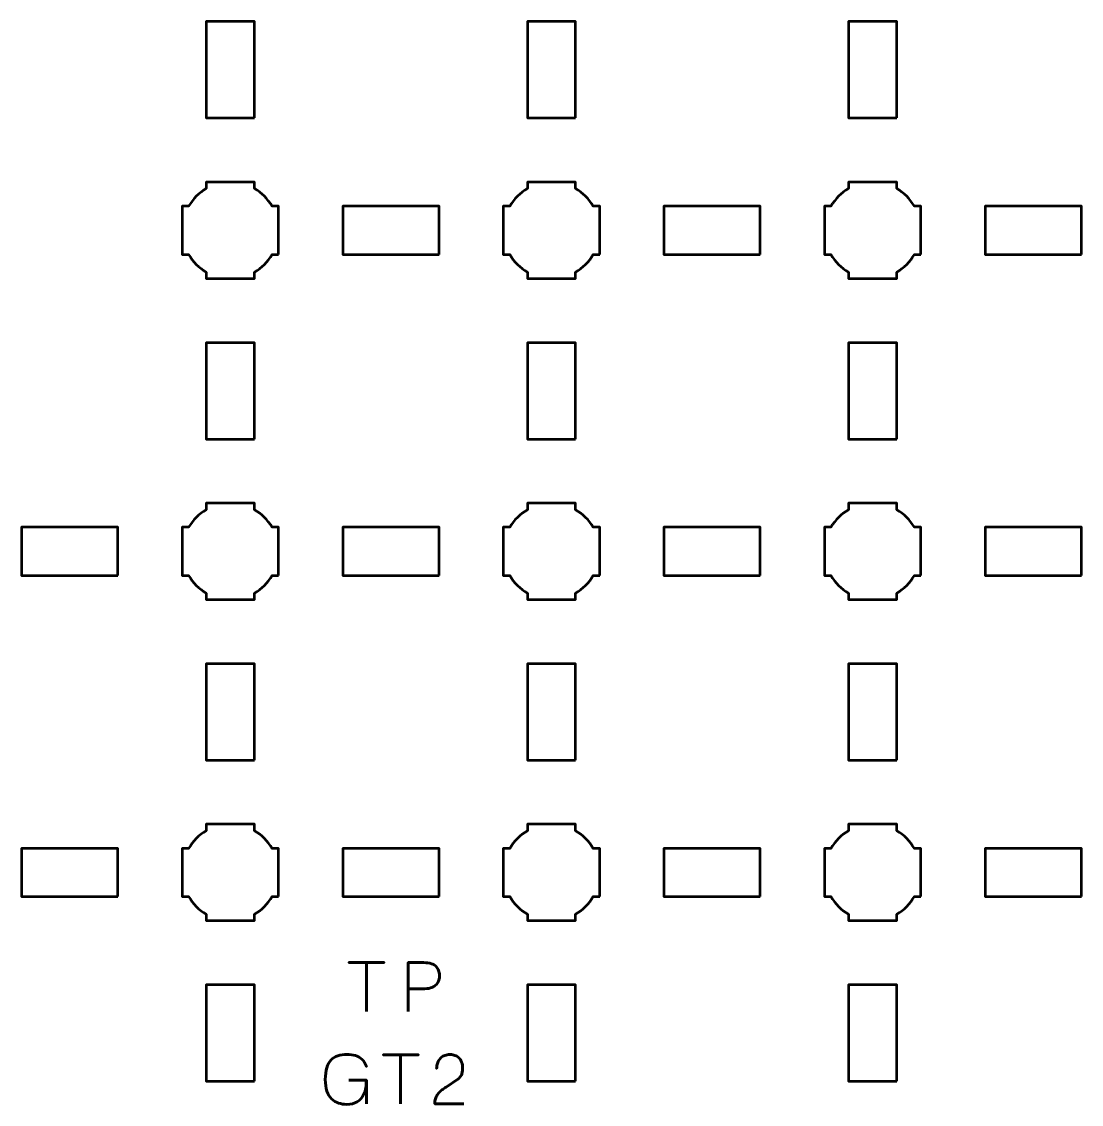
# Model space of a CAD drawing. Header units: centimetres. Extents: x -25.2 to 4.2, y -29.6 to -0.1.
# Drawn here: x -23.8 to -17.2, y -14.29 to -7.55 of the extents above; entities that cross this region are included whole.
import ezdxf

# ---------------------------------------------------------------- set-up
doc = ezdxf.new("R2010")
doc.units = ezdxf.units.CM
doc.header["$MEASUREMENT"] = 0
doc.layers.add('Layer 1', color=7, linetype='Continuous')

msp = doc.modelspace()

# ---------------------------------------------------------------- linework, layer by layer
at = {"layer": 'Layer 1', "lineweight": 53}
for points, knots in [([(-22.35002, -8.15), (-22.35002, -8.15), (-22.65002, -8.15), (-22.65002, -8.15), (-22.65002, -8.15), (-22.65002, -8.15), (-22.65002, -7.55), (-22.65002, -7.55), (-22.65002, -7.55), (-22.65002, -7.55), (-22.35002, -7.55), (-22.35002, -7.55), (-22.35002, -7.55), (-22.35002, -7.55), (-22.35002, -8.15), (-22.35002, -8.15)], [0, 0, 0, 0, 0.25, 0.25, 0.25, 0.25, 0.5, 0.5, 0.5, 0.5, 0.75, 0.75, 0.75, 0.75, 1, 1, 1, 1]), ([(-20.35002, -8.15), (-20.35002, -8.15), (-20.65002, -8.15), (-20.65002, -8.15), (-20.65002, -8.15), (-20.65002, -8.15), (-20.65002, -7.55), (-20.65002, -7.55), (-20.65002, -7.55), (-20.65002, -7.55), (-20.35002, -7.55), (-20.35002, -7.55), (-20.35002, -7.55), (-20.35002, -7.55), (-20.35002, -8.15), (-20.35002, -8.15)], [0, 0, 0, 0, 0.25, 0.25, 0.25, 0.25, 0.5, 0.5, 0.5, 0.5, 0.75, 0.75, 0.75, 0.75, 1, 1, 1, 1]), ([(-18.35002, -8.15), (-18.35002, -8.15), (-18.65002, -8.15), (-18.65002, -8.15), (-18.65002, -8.15), (-18.65002, -8.15), (-18.65002, -7.55), (-18.65002, -7.55), (-18.65002, -7.55), (-18.65002, -7.55), (-18.35002, -7.55), (-18.35002, -7.55), (-18.35002, -7.55), (-18.35002, -7.55), (-18.35002, -8.15), (-18.35002, -8.15)], [0, 0, 0, 0, 0.25, 0.25, 0.25, 0.25, 0.5, 0.5, 0.5, 0.5, 0.75, 0.75, 0.75, 0.75, 1, 1, 1, 1]), ([(-22.20002, -9), (-22.20002, -9), (-22.24017, -9), (-22.24017, -9), (-22.24017, -9), (-22.26652, -9.04553), (-22.30449, -9.0835), (-22.35002, -9.10985), (-22.35002, -9.10985), (-22.35002, -9.10985), (-22.35002, -9.15), (-22.35002, -9.15), (-22.35002, -9.15), (-22.35002, -9.15), (-22.50002, -9.15), (-22.50002, -9.15), (-22.50002, -9.15), (-22.50002, -9.15), (-22.65002, -9.15), (-22.65002, -9.15), (-22.65002, -9.15), (-22.65002, -9.15), (-22.65002, -9.10985), (-22.65002, -9.10985), (-22.65002, -9.10985), (-22.69555, -9.0835), (-22.73352, -9.04553), (-22.75987, -9), (-22.75987, -9), (-22.75987, -9), (-22.80002, -9), (-22.80002, -9), (-22.80002, -9), (-22.80002, -9), (-22.80002, -8.85), (-22.80002, -8.85), (-22.80002, -8.85), (-22.80002, -8.85), (-22.80002, -8.7), (-22.80002, -8.7), (-22.80002, -8.7), (-22.80002, -8.7), (-22.75987, -8.7), (-22.75987, -8.7), (-22.75987, -8.7), (-22.73352, -8.65447), (-22.69555, -8.6165), (-22.65002, -8.59015), (-22.65002, -8.59015), (-22.65002, -8.59015), (-22.65002, -8.55), (-22.65002, -8.55), (-22.65002, -8.55), (-22.65002, -8.55), (-22.50002, -8.55), (-22.50002, -8.55), (-22.50002, -8.55), (-22.50002, -8.55), (-22.35002, -8.55), (-22.35002, -8.55), (-22.35002, -8.55), (-22.35002, -8.55), (-22.35002, -8.59015), (-22.35002, -8.59015), (-22.35002, -8.59015), (-22.30449, -8.6165), (-22.26652, -8.65447), (-22.24017, -8.7), (-22.24017, -8.7), (-22.24017, -8.7), (-22.20002, -8.7), (-22.20002, -8.7), (-22.20002, -8.7), (-22.20002, -8.7), (-22.20002, -8.85), (-22.20002, -8.85), (-22.20002, -8.85), (-22.20002, -8.85), (-22.20002, -9), (-22.20002, -9)], [0, 0, 0, 0, 0.05, 0.05, 0.05, 0.05, 0.1, 0.1, 0.1, 0.1, 0.15, 0.15, 0.15, 0.15, 0.2, 0.2, 0.2, 0.2, 0.25, 0.25, 0.25, 0.25, 0.3, 0.3, 0.3, 0.3, 0.35, 0.35, 0.35, 0.35, 0.4, 0.4, 0.4, 0.4, 0.45, 0.45, 0.45, 0.45, 0.5, 0.5, 0.5, 0.5, 0.55, 0.55, 0.55, 0.55, 0.6, 0.6, 0.6, 0.6, 0.65, 0.65, 0.65, 0.65, 0.7, 0.7, 0.7, 0.7, 0.75, 0.75, 0.75, 0.75, 0.8, 0.8, 0.8, 0.8, 0.85, 0.85, 0.85, 0.85, 0.9, 0.9, 0.9, 0.9, 0.95, 0.95, 0.95, 0.95, 1, 1, 1, 1]), ([(-20.20002, -9), (-20.20002, -9), (-20.24017, -9), (-20.24017, -9), (-20.24017, -9), (-20.26652, -9.04553), (-20.30449, -9.0835), (-20.35002, -9.10985), (-20.35002, -9.10985), (-20.35002, -9.10985), (-20.35002, -9.15), (-20.35002, -9.15), (-20.35002, -9.15), (-20.35002, -9.15), (-20.50002, -9.15), (-20.50002, -9.15), (-20.50002, -9.15), (-20.50002, -9.15), (-20.65002, -9.15), (-20.65002, -9.15), (-20.65002, -9.15), (-20.65002, -9.15), (-20.65002, -9.10985), (-20.65002, -9.10985), (-20.65002, -9.10985), (-20.69555, -9.0835), (-20.73352, -9.04553), (-20.75987, -9), (-20.75987, -9), (-20.75987, -9), (-20.80002, -9), (-20.80002, -9), (-20.80002, -9), (-20.80002, -9), (-20.80002, -8.85), (-20.80002, -8.85), (-20.80002, -8.85), (-20.80002, -8.85), (-20.80002, -8.7), (-20.80002, -8.7), (-20.80002, -8.7), (-20.80002, -8.7), (-20.75987, -8.7), (-20.75987, -8.7), (-20.75987, -8.7), (-20.73352, -8.65447), (-20.69555, -8.6165), (-20.65002, -8.59015), (-20.65002, -8.59015), (-20.65002, -8.59015), (-20.65002, -8.55), (-20.65002, -8.55), (-20.65002, -8.55), (-20.65002, -8.55), (-20.50002, -8.55), (-20.50002, -8.55), (-20.50002, -8.55), (-20.50002, -8.55), (-20.35002, -8.55), (-20.35002, -8.55), (-20.35002, -8.55), (-20.35002, -8.55), (-20.35002, -8.59015), (-20.35002, -8.59015), (-20.35002, -8.59015), (-20.30449, -8.6165), (-20.26652, -8.65447), (-20.24017, -8.7), (-20.24017, -8.7), (-20.24017, -8.7), (-20.20002, -8.7), (-20.20002, -8.7), (-20.20002, -8.7), (-20.20002, -8.7), (-20.20002, -8.85), (-20.20002, -8.85), (-20.20002, -8.85), (-20.20002, -8.85), (-20.20002, -9), (-20.20002, -9)], [0, 0, 0, 0, 0.05, 0.05, 0.05, 0.05, 0.1, 0.1, 0.1, 0.1, 0.15, 0.15, 0.15, 0.15, 0.2, 0.2, 0.2, 0.2, 0.25, 0.25, 0.25, 0.25, 0.3, 0.3, 0.3, 0.3, 0.35, 0.35, 0.35, 0.35, 0.4, 0.4, 0.4, 0.4, 0.45, 0.45, 0.45, 0.45, 0.5, 0.5, 0.5, 0.5, 0.55, 0.55, 0.55, 0.55, 0.6, 0.6, 0.6, 0.6, 0.65, 0.65, 0.65, 0.65, 0.7, 0.7, 0.7, 0.7, 0.75, 0.75, 0.75, 0.75, 0.8, 0.8, 0.8, 0.8, 0.85, 0.85, 0.85, 0.85, 0.9, 0.9, 0.9, 0.9, 0.95, 0.95, 0.95, 0.95, 1, 1, 1, 1]), ([(-18.20002, -9), (-18.20002, -9), (-18.24017, -9), (-18.24017, -9), (-18.24017, -9), (-18.26652, -9.04553), (-18.30449, -9.0835), (-18.35002, -9.10985), (-18.35002, -9.10985), (-18.35002, -9.10985), (-18.35002, -9.15), (-18.35002, -9.15), (-18.35002, -9.15), (-18.35002, -9.15), (-18.50002, -9.15), (-18.50002, -9.15), (-18.50002, -9.15), (-18.50002, -9.15), (-18.65002, -9.15), (-18.65002, -9.15), (-18.65002, -9.15), (-18.65002, -9.15), (-18.65002, -9.10985), (-18.65002, -9.10985), (-18.65002, -9.10985), (-18.69555, -9.0835), (-18.73352, -9.04553), (-18.75987, -9), (-18.75987, -9), (-18.75987, -9), (-18.80002, -9), (-18.80002, -9), (-18.80002, -9), (-18.80002, -9), (-18.80002, -8.85), (-18.80002, -8.85), (-18.80002, -8.85), (-18.80002, -8.85), (-18.80002, -8.7), (-18.80002, -8.7), (-18.80002, -8.7), (-18.80002, -8.7), (-18.75987, -8.7), (-18.75987, -8.7), (-18.75987, -8.7), (-18.73352, -8.65447), (-18.69555, -8.6165), (-18.65002, -8.59015), (-18.65002, -8.59015), (-18.65002, -8.59015), (-18.65002, -8.55), (-18.65002, -8.55), (-18.65002, -8.55), (-18.65002, -8.55), (-18.50002, -8.55), (-18.50002, -8.55), (-18.50002, -8.55), (-18.50002, -8.55), (-18.35002, -8.55), (-18.35002, -8.55), (-18.35002, -8.55), (-18.35002, -8.55), (-18.35002, -8.59015), (-18.35002, -8.59015), (-18.35002, -8.59015), (-18.30449, -8.6165), (-18.26652, -8.65447), (-18.24017, -8.7), (-18.24017, -8.7), (-18.24017, -8.7), (-18.20002, -8.7), (-18.20002, -8.7), (-18.20002, -8.7), (-18.20002, -8.7), (-18.20002, -8.85), (-18.20002, -8.85), (-18.20002, -8.85), (-18.20002, -8.85), (-18.20002, -9), (-18.20002, -9)], [0, 0, 0, 0, 0.05, 0.05, 0.05, 0.05, 0.1, 0.1, 0.1, 0.1, 0.15, 0.15, 0.15, 0.15, 0.2, 0.2, 0.2, 0.2, 0.25, 0.25, 0.25, 0.25, 0.3, 0.3, 0.3, 0.3, 0.35, 0.35, 0.35, 0.35, 0.4, 0.4, 0.4, 0.4, 0.45, 0.45, 0.45, 0.45, 0.5, 0.5, 0.5, 0.5, 0.55, 0.55, 0.55, 0.55, 0.6, 0.6, 0.6, 0.6, 0.65, 0.65, 0.65, 0.65, 0.7, 0.7, 0.7, 0.7, 0.75, 0.75, 0.75, 0.75, 0.8, 0.8, 0.8, 0.8, 0.85, 0.85, 0.85, 0.85, 0.9, 0.9, 0.9, 0.9, 0.95, 0.95, 0.95, 0.95, 1, 1, 1, 1]), ([(-21.20002, -9), (-21.20002, -9), (-21.80002, -9), (-21.80002, -9), (-21.80002, -9), (-21.80002, -9), (-21.80002, -8.7), (-21.80002, -8.7), (-21.80002, -8.7), (-21.80002, -8.7), (-21.20002, -8.7), (-21.20002, -8.7), (-21.20002, -8.7), (-21.20002, -8.7), (-21.20002, -9), (-21.20002, -9)], [0, 0, 0, 0, 0.25, 0.25, 0.25, 0.25, 0.5, 0.5, 0.5, 0.5, 0.75, 0.75, 0.75, 0.75, 1, 1, 1, 1]), ([(-19.20002, -9), (-19.20002, -9), (-19.80002, -9), (-19.80002, -9), (-19.80002, -9), (-19.80002, -9), (-19.80002, -8.7), (-19.80002, -8.7), (-19.80002, -8.7), (-19.80002, -8.7), (-19.20002, -8.7), (-19.20002, -8.7), (-19.20002, -8.7), (-19.20002, -8.7), (-19.20002, -9), (-19.20002, -9)], [0, 0, 0, 0, 0.25, 0.25, 0.25, 0.25, 0.5, 0.5, 0.5, 0.5, 0.75, 0.75, 0.75, 0.75, 1, 1, 1, 1]), ([(-17.20002, -9), (-17.20002, -9), (-17.80002, -9), (-17.80002, -9), (-17.80002, -9), (-17.80002, -9), (-17.80002, -8.7), (-17.80002, -8.7), (-17.80002, -8.7), (-17.80002, -8.7), (-17.20002, -8.7), (-17.20002, -8.7), (-17.20002, -8.7), (-17.20002, -8.7), (-17.20002, -9), (-17.20002, -9)], [0, 0, 0, 0, 0.25, 0.25, 0.25, 0.25, 0.5, 0.5, 0.5, 0.5, 0.75, 0.75, 0.75, 0.75, 1, 1, 1, 1]), ([(-22.35002, -10.15), (-22.35002, -10.15), (-22.65002, -10.15), (-22.65002, -10.15), (-22.65002, -10.15), (-22.65002, -10.15), (-22.65002, -9.55), (-22.65002, -9.55), (-22.65002, -9.55), (-22.65002, -9.55), (-22.35002, -9.55), (-22.35002, -9.55), (-22.35002, -9.55), (-22.35002, -9.55), (-22.35002, -10.15), (-22.35002, -10.15)], [0, 0, 0, 0, 0.25, 0.25, 0.25, 0.25, 0.5, 0.5, 0.5, 0.5, 0.75, 0.75, 0.75, 0.75, 1, 1, 1, 1]), ([(-20.35002, -10.15), (-20.35002, -10.15), (-20.65002, -10.15), (-20.65002, -10.15), (-20.65002, -10.15), (-20.65002, -10.15), (-20.65002, -9.55), (-20.65002, -9.55), (-20.65002, -9.55), (-20.65002, -9.55), (-20.35002, -9.55), (-20.35002, -9.55), (-20.35002, -9.55), (-20.35002, -9.55), (-20.35002, -10.15), (-20.35002, -10.15)], [0, 0, 0, 0, 0.25, 0.25, 0.25, 0.25, 0.5, 0.5, 0.5, 0.5, 0.75, 0.75, 0.75, 0.75, 1, 1, 1, 1]), ([(-18.35002, -10.15), (-18.35002, -10.15), (-18.65002, -10.15), (-18.65002, -10.15), (-18.65002, -10.15), (-18.65002, -10.15), (-18.65002, -9.55), (-18.65002, -9.55), (-18.65002, -9.55), (-18.65002, -9.55), (-18.35002, -9.55), (-18.35002, -9.55), (-18.35002, -9.55), (-18.35002, -9.55), (-18.35002, -10.15), (-18.35002, -10.15)], [0, 0, 0, 0, 0.25, 0.25, 0.25, 0.25, 0.5, 0.5, 0.5, 0.5, 0.75, 0.75, 0.75, 0.75, 1, 1, 1, 1]), ([(-22.20002, -11), (-22.20002, -11), (-22.24017, -11), (-22.24017, -11), (-22.24017, -11), (-22.26652, -11.04553), (-22.30449, -11.0835), (-22.35002, -11.10985), (-22.35002, -11.10985), (-22.35002, -11.10985), (-22.35002, -11.15), (-22.35002, -11.15), (-22.35002, -11.15), (-22.35002, -11.15), (-22.50002, -11.15), (-22.50002, -11.15), (-22.50002, -11.15), (-22.50002, -11.15), (-22.65002, -11.15), (-22.65002, -11.15), (-22.65002, -11.15), (-22.65002, -11.15), (-22.65002, -11.10985), (-22.65002, -11.10985), (-22.65002, -11.10985), (-22.69555, -11.0835), (-22.73352, -11.04553), (-22.75987, -11), (-22.75987, -11), (-22.75987, -11), (-22.80002, -11), (-22.80002, -11), (-22.80002, -11), (-22.80002, -11), (-22.80002, -10.85), (-22.80002, -10.85), (-22.80002, -10.85), (-22.80002, -10.85), (-22.80002, -10.7), (-22.80002, -10.7), (-22.80002, -10.7), (-22.80002, -10.7), (-22.75987, -10.7), (-22.75987, -10.7), (-22.75987, -10.7), (-22.73352, -10.65447), (-22.69555, -10.6165), (-22.65002, -10.59015), (-22.65002, -10.59015), (-22.65002, -10.59015), (-22.65002, -10.55), (-22.65002, -10.55), (-22.65002, -10.55), (-22.65002, -10.55), (-22.50002, -10.55), (-22.50002, -10.55), (-22.50002, -10.55), (-22.50002, -10.55), (-22.35002, -10.55), (-22.35002, -10.55), (-22.35002, -10.55), (-22.35002, -10.55), (-22.35002, -10.59015), (-22.35002, -10.59015), (-22.35002, -10.59015), (-22.30449, -10.6165), (-22.26652, -10.65447), (-22.24017, -10.7), (-22.24017, -10.7), (-22.24017, -10.7), (-22.20002, -10.7), (-22.20002, -10.7), (-22.20002, -10.7), (-22.20002, -10.7), (-22.20002, -10.85), (-22.20002, -10.85), (-22.20002, -10.85), (-22.20002, -10.85), (-22.20002, -11), (-22.20002, -11)], [0, 0, 0, 0, 0.05, 0.05, 0.05, 0.05, 0.1, 0.1, 0.1, 0.1, 0.15, 0.15, 0.15, 0.15, 0.2, 0.2, 0.2, 0.2, 0.25, 0.25, 0.25, 0.25, 0.3, 0.3, 0.3, 0.3, 0.35, 0.35, 0.35, 0.35, 0.4, 0.4, 0.4, 0.4, 0.45, 0.45, 0.45, 0.45, 0.5, 0.5, 0.5, 0.5, 0.55, 0.55, 0.55, 0.55, 0.6, 0.6, 0.6, 0.6, 0.65, 0.65, 0.65, 0.65, 0.7, 0.7, 0.7, 0.7, 0.75, 0.75, 0.75, 0.75, 0.8, 0.8, 0.8, 0.8, 0.85, 0.85, 0.85, 0.85, 0.9, 0.9, 0.9, 0.9, 0.95, 0.95, 0.95, 0.95, 1, 1, 1, 1]), ([(-20.20002, -11), (-20.20002, -11), (-20.24017, -11), (-20.24017, -11), (-20.24017, -11), (-20.26652, -11.04553), (-20.30449, -11.0835), (-20.35002, -11.10985), (-20.35002, -11.10985), (-20.35002, -11.10985), (-20.35002, -11.15), (-20.35002, -11.15), (-20.35002, -11.15), (-20.35002, -11.15), (-20.50002, -11.15), (-20.50002, -11.15), (-20.50002, -11.15), (-20.50002, -11.15), (-20.65002, -11.15), (-20.65002, -11.15), (-20.65002, -11.15), (-20.65002, -11.15), (-20.65002, -11.10985), (-20.65002, -11.10985), (-20.65002, -11.10985), (-20.69555, -11.0835), (-20.73352, -11.04553), (-20.75987, -11), (-20.75987, -11), (-20.75987, -11), (-20.80002, -11), (-20.80002, -11), (-20.80002, -11), (-20.80002, -11), (-20.80002, -10.85), (-20.80002, -10.85), (-20.80002, -10.85), (-20.80002, -10.85), (-20.80002, -10.7), (-20.80002, -10.7), (-20.80002, -10.7), (-20.80002, -10.7), (-20.75987, -10.7), (-20.75987, -10.7), (-20.75987, -10.7), (-20.73352, -10.65447), (-20.69555, -10.6165), (-20.65002, -10.59015), (-20.65002, -10.59015), (-20.65002, -10.59015), (-20.65002, -10.55), (-20.65002, -10.55), (-20.65002, -10.55), (-20.65002, -10.55), (-20.50002, -10.55), (-20.50002, -10.55), (-20.50002, -10.55), (-20.50002, -10.55), (-20.35002, -10.55), (-20.35002, -10.55), (-20.35002, -10.55), (-20.35002, -10.55), (-20.35002, -10.59015), (-20.35002, -10.59015), (-20.35002, -10.59015), (-20.30449, -10.6165), (-20.26652, -10.65447), (-20.24017, -10.7), (-20.24017, -10.7), (-20.24017, -10.7), (-20.20002, -10.7), (-20.20002, -10.7), (-20.20002, -10.7), (-20.20002, -10.7), (-20.20002, -10.85), (-20.20002, -10.85), (-20.20002, -10.85), (-20.20002, -10.85), (-20.20002, -11), (-20.20002, -11)], [0, 0, 0, 0, 0.05, 0.05, 0.05, 0.05, 0.1, 0.1, 0.1, 0.1, 0.15, 0.15, 0.15, 0.15, 0.2, 0.2, 0.2, 0.2, 0.25, 0.25, 0.25, 0.25, 0.3, 0.3, 0.3, 0.3, 0.35, 0.35, 0.35, 0.35, 0.4, 0.4, 0.4, 0.4, 0.45, 0.45, 0.45, 0.45, 0.5, 0.5, 0.5, 0.5, 0.55, 0.55, 0.55, 0.55, 0.6, 0.6, 0.6, 0.6, 0.65, 0.65, 0.65, 0.65, 0.7, 0.7, 0.7, 0.7, 0.75, 0.75, 0.75, 0.75, 0.8, 0.8, 0.8, 0.8, 0.85, 0.85, 0.85, 0.85, 0.9, 0.9, 0.9, 0.9, 0.95, 0.95, 0.95, 0.95, 1, 1, 1, 1]), ([(-18.20002, -11), (-18.20002, -11), (-18.24017, -11), (-18.24017, -11), (-18.24017, -11), (-18.26652, -11.04553), (-18.30449, -11.0835), (-18.35002, -11.10985), (-18.35002, -11.10985), (-18.35002, -11.10985), (-18.35002, -11.15), (-18.35002, -11.15), (-18.35002, -11.15), (-18.35002, -11.15), (-18.50002, -11.15), (-18.50002, -11.15), (-18.50002, -11.15), (-18.50002, -11.15), (-18.65002, -11.15), (-18.65002, -11.15), (-18.65002, -11.15), (-18.65002, -11.15), (-18.65002, -11.10985), (-18.65002, -11.10985), (-18.65002, -11.10985), (-18.69555, -11.0835), (-18.73352, -11.04553), (-18.75987, -11), (-18.75987, -11), (-18.75987, -11), (-18.80002, -11), (-18.80002, -11), (-18.80002, -11), (-18.80002, -11), (-18.80002, -10.85), (-18.80002, -10.85), (-18.80002, -10.85), (-18.80002, -10.85), (-18.80002, -10.7), (-18.80002, -10.7), (-18.80002, -10.7), (-18.80002, -10.7), (-18.75987, -10.7), (-18.75987, -10.7), (-18.75987, -10.7), (-18.73352, -10.65447), (-18.69555, -10.6165), (-18.65002, -10.59015), (-18.65002, -10.59015), (-18.65002, -10.59015), (-18.65002, -10.55), (-18.65002, -10.55), (-18.65002, -10.55), (-18.65002, -10.55), (-18.50002, -10.55), (-18.50002, -10.55), (-18.50002, -10.55), (-18.50002, -10.55), (-18.35002, -10.55), (-18.35002, -10.55), (-18.35002, -10.55), (-18.35002, -10.55), (-18.35002, -10.59015), (-18.35002, -10.59015), (-18.35002, -10.59015), (-18.30449, -10.6165), (-18.26652, -10.65447), (-18.24017, -10.7), (-18.24017, -10.7), (-18.24017, -10.7), (-18.20002, -10.7), (-18.20002, -10.7), (-18.20002, -10.7), (-18.20002, -10.7), (-18.20002, -10.85), (-18.20002, -10.85), (-18.20002, -10.85), (-18.20002, -10.85), (-18.20002, -11), (-18.20002, -11)], [0, 0, 0, 0, 0.05, 0.05, 0.05, 0.05, 0.1, 0.1, 0.1, 0.1, 0.15, 0.15, 0.15, 0.15, 0.2, 0.2, 0.2, 0.2, 0.25, 0.25, 0.25, 0.25, 0.3, 0.3, 0.3, 0.3, 0.35, 0.35, 0.35, 0.35, 0.4, 0.4, 0.4, 0.4, 0.45, 0.45, 0.45, 0.45, 0.5, 0.5, 0.5, 0.5, 0.55, 0.55, 0.55, 0.55, 0.6, 0.6, 0.6, 0.6, 0.65, 0.65, 0.65, 0.65, 0.7, 0.7, 0.7, 0.7, 0.75, 0.75, 0.75, 0.75, 0.8, 0.8, 0.8, 0.8, 0.85, 0.85, 0.85, 0.85, 0.9, 0.9, 0.9, 0.9, 0.95, 0.95, 0.95, 0.95, 1, 1, 1, 1]), ([(-23.20002, -11), (-23.20002, -11), (-23.80002, -11), (-23.80002, -11), (-23.80002, -11), (-23.80002, -11), (-23.80002, -10.7), (-23.80002, -10.7), (-23.80002, -10.7), (-23.80002, -10.7), (-23.20002, -10.7), (-23.20002, -10.7), (-23.20002, -10.7), (-23.20002, -10.7), (-23.20002, -11), (-23.20002, -11)], [0, 0, 0, 0, 0.25, 0.25, 0.25, 0.25, 0.5, 0.5, 0.5, 0.5, 0.75, 0.75, 0.75, 0.75, 1, 1, 1, 1]), ([(-21.20002, -11), (-21.20002, -11), (-21.80002, -11), (-21.80002, -11), (-21.80002, -11), (-21.80002, -11), (-21.80002, -10.7), (-21.80002, -10.7), (-21.80002, -10.7), (-21.80002, -10.7), (-21.20002, -10.7), (-21.20002, -10.7), (-21.20002, -10.7), (-21.20002, -10.7), (-21.20002, -11), (-21.20002, -11)], [0, 0, 0, 0, 0.25, 0.25, 0.25, 0.25, 0.5, 0.5, 0.5, 0.5, 0.75, 0.75, 0.75, 0.75, 1, 1, 1, 1]), ([(-19.20002, -11), (-19.20002, -11), (-19.80002, -11), (-19.80002, -11), (-19.80002, -11), (-19.80002, -11), (-19.80002, -10.7), (-19.80002, -10.7), (-19.80002, -10.7), (-19.80002, -10.7), (-19.20002, -10.7), (-19.20002, -10.7), (-19.20002, -10.7), (-19.20002, -10.7), (-19.20002, -11), (-19.20002, -11)], [0, 0, 0, 0, 0.25, 0.25, 0.25, 0.25, 0.5, 0.5, 0.5, 0.5, 0.75, 0.75, 0.75, 0.75, 1, 1, 1, 1]), ([(-17.20002, -11), (-17.20002, -11), (-17.80002, -11), (-17.80002, -11), (-17.80002, -11), (-17.80002, -11), (-17.80002, -10.7), (-17.80002, -10.7), (-17.80002, -10.7), (-17.80002, -10.7), (-17.20002, -10.7), (-17.20002, -10.7), (-17.20002, -10.7), (-17.20002, -10.7), (-17.20002, -11), (-17.20002, -11)], [0, 0, 0, 0, 0.25, 0.25, 0.25, 0.25, 0.5, 0.5, 0.5, 0.5, 0.75, 0.75, 0.75, 0.75, 1, 1, 1, 1]), ([(-22.35002, -12.15), (-22.35002, -12.15), (-22.65002, -12.15), (-22.65002, -12.15), (-22.65002, -12.15), (-22.65002, -12.15), (-22.65002, -11.55), (-22.65002, -11.55), (-22.65002, -11.55), (-22.65002, -11.55), (-22.35002, -11.55), (-22.35002, -11.55), (-22.35002, -11.55), (-22.35002, -11.55), (-22.35002, -12.15), (-22.35002, -12.15)], [0, 0, 0, 0, 0.25, 0.25, 0.25, 0.25, 0.5, 0.5, 0.5, 0.5, 0.75, 0.75, 0.75, 0.75, 1, 1, 1, 1]), ([(-20.35002, -12.15), (-20.35002, -12.15), (-20.65002, -12.15), (-20.65002, -12.15), (-20.65002, -12.15), (-20.65002, -12.15), (-20.65002, -11.55), (-20.65002, -11.55), (-20.65002, -11.55), (-20.65002, -11.55), (-20.35002, -11.55), (-20.35002, -11.55), (-20.35002, -11.55), (-20.35002, -11.55), (-20.35002, -12.15), (-20.35002, -12.15)], [0, 0, 0, 0, 0.25, 0.25, 0.25, 0.25, 0.5, 0.5, 0.5, 0.5, 0.75, 0.75, 0.75, 0.75, 1, 1, 1, 1]), ([(-18.35002, -12.15), (-18.35002, -12.15), (-18.65002, -12.15), (-18.65002, -12.15), (-18.65002, -12.15), (-18.65002, -12.15), (-18.65002, -11.55), (-18.65002, -11.55), (-18.65002, -11.55), (-18.65002, -11.55), (-18.35002, -11.55), (-18.35002, -11.55), (-18.35002, -11.55), (-18.35002, -11.55), (-18.35002, -12.15), (-18.35002, -12.15)], [0, 0, 0, 0, 0.25, 0.25, 0.25, 0.25, 0.5, 0.5, 0.5, 0.5, 0.75, 0.75, 0.75, 0.75, 1, 1, 1, 1]), ([(-22.20002, -13), (-22.20002, -13), (-22.24017, -13), (-22.24017, -13), (-22.24017, -13), (-22.26652, -13.04553), (-22.30449, -13.0835), (-22.35002, -13.10985), (-22.35002, -13.10985), (-22.35002, -13.10985), (-22.35002, -13.15), (-22.35002, -13.15), (-22.35002, -13.15), (-22.35002, -13.15), (-22.50002, -13.15), (-22.50002, -13.15), (-22.50002, -13.15), (-22.50002, -13.15), (-22.65002, -13.15), (-22.65002, -13.15), (-22.65002, -13.15), (-22.65002, -13.15), (-22.65002, -13.10985), (-22.65002, -13.10985), (-22.65002, -13.10985), (-22.69555, -13.0835), (-22.73352, -13.04553), (-22.75987, -13), (-22.75987, -13), (-22.75987, -13), (-22.80002, -13), (-22.80002, -13), (-22.80002, -13), (-22.80002, -13), (-22.80002, -12.85), (-22.80002, -12.85), (-22.80002, -12.85), (-22.80002, -12.85), (-22.80002, -12.7), (-22.80002, -12.7), (-22.80002, -12.7), (-22.80002, -12.7), (-22.75987, -12.7), (-22.75987, -12.7), (-22.75987, -12.7), (-22.73352, -12.65447), (-22.69555, -12.6165), (-22.65002, -12.59015), (-22.65002, -12.59015), (-22.65002, -12.59015), (-22.65002, -12.55), (-22.65002, -12.55), (-22.65002, -12.55), (-22.65002, -12.55), (-22.50002, -12.55), (-22.50002, -12.55), (-22.50002, -12.55), (-22.50002, -12.55), (-22.35002, -12.55), (-22.35002, -12.55), (-22.35002, -12.55), (-22.35002, -12.55), (-22.35002, -12.59015), (-22.35002, -12.59015), (-22.35002, -12.59015), (-22.30449, -12.6165), (-22.26652, -12.65447), (-22.24017, -12.7), (-22.24017, -12.7), (-22.24017, -12.7), (-22.20002, -12.7), (-22.20002, -12.7), (-22.20002, -12.7), (-22.20002, -12.7), (-22.20002, -12.85), (-22.20002, -12.85), (-22.20002, -12.85), (-22.20002, -12.85), (-22.20002, -13), (-22.20002, -13)], [0, 0, 0, 0, 0.05, 0.05, 0.05, 0.05, 0.1, 0.1, 0.1, 0.1, 0.15, 0.15, 0.15, 0.15, 0.2, 0.2, 0.2, 0.2, 0.25, 0.25, 0.25, 0.25, 0.3, 0.3, 0.3, 0.3, 0.35, 0.35, 0.35, 0.35, 0.4, 0.4, 0.4, 0.4, 0.45, 0.45, 0.45, 0.45, 0.5, 0.5, 0.5, 0.5, 0.55, 0.55, 0.55, 0.55, 0.6, 0.6, 0.6, 0.6, 0.65, 0.65, 0.65, 0.65, 0.7, 0.7, 0.7, 0.7, 0.75, 0.75, 0.75, 0.75, 0.8, 0.8, 0.8, 0.8, 0.85, 0.85, 0.85, 0.85, 0.9, 0.9, 0.9, 0.9, 0.95, 0.95, 0.95, 0.95, 1, 1, 1, 1]), ([(-20.20002, -13), (-20.20002, -13), (-20.24017, -13), (-20.24017, -13), (-20.24017, -13), (-20.26652, -13.04553), (-20.30449, -13.0835), (-20.35002, -13.10985), (-20.35002, -13.10985), (-20.35002, -13.10985), (-20.35002, -13.15), (-20.35002, -13.15), (-20.35002, -13.15), (-20.35002, -13.15), (-20.50002, -13.15), (-20.50002, -13.15), (-20.50002, -13.15), (-20.50002, -13.15), (-20.65002, -13.15), (-20.65002, -13.15), (-20.65002, -13.15), (-20.65002, -13.15), (-20.65002, -13.10985), (-20.65002, -13.10985), (-20.65002, -13.10985), (-20.69555, -13.0835), (-20.73352, -13.04553), (-20.75987, -13), (-20.75987, -13), (-20.75987, -13), (-20.80002, -13), (-20.80002, -13), (-20.80002, -13), (-20.80002, -13), (-20.80002, -12.85), (-20.80002, -12.85), (-20.80002, -12.85), (-20.80002, -12.85), (-20.80002, -12.7), (-20.80002, -12.7), (-20.80002, -12.7), (-20.80002, -12.7), (-20.75987, -12.7), (-20.75987, -12.7), (-20.75987, -12.7), (-20.73352, -12.65447), (-20.69555, -12.6165), (-20.65002, -12.59015), (-20.65002, -12.59015), (-20.65002, -12.59015), (-20.65002, -12.55), (-20.65002, -12.55), (-20.65002, -12.55), (-20.65002, -12.55), (-20.50002, -12.55), (-20.50002, -12.55), (-20.50002, -12.55), (-20.50002, -12.55), (-20.35002, -12.55), (-20.35002, -12.55), (-20.35002, -12.55), (-20.35002, -12.55), (-20.35002, -12.59015), (-20.35002, -12.59015), (-20.35002, -12.59015), (-20.30449, -12.6165), (-20.26652, -12.65447), (-20.24017, -12.7), (-20.24017, -12.7), (-20.24017, -12.7), (-20.20002, -12.7), (-20.20002, -12.7), (-20.20002, -12.7), (-20.20002, -12.7), (-20.20002, -12.85), (-20.20002, -12.85), (-20.20002, -12.85), (-20.20002, -12.85), (-20.20002, -13), (-20.20002, -13)], [0, 0, 0, 0, 0.05, 0.05, 0.05, 0.05, 0.1, 0.1, 0.1, 0.1, 0.15, 0.15, 0.15, 0.15, 0.2, 0.2, 0.2, 0.2, 0.25, 0.25, 0.25, 0.25, 0.3, 0.3, 0.3, 0.3, 0.35, 0.35, 0.35, 0.35, 0.4, 0.4, 0.4, 0.4, 0.45, 0.45, 0.45, 0.45, 0.5, 0.5, 0.5, 0.5, 0.55, 0.55, 0.55, 0.55, 0.6, 0.6, 0.6, 0.6, 0.65, 0.65, 0.65, 0.65, 0.7, 0.7, 0.7, 0.7, 0.75, 0.75, 0.75, 0.75, 0.8, 0.8, 0.8, 0.8, 0.85, 0.85, 0.85, 0.85, 0.9, 0.9, 0.9, 0.9, 0.95, 0.95, 0.95, 0.95, 1, 1, 1, 1]), ([(-18.20002, -13), (-18.20002, -13), (-18.24017, -13), (-18.24017, -13), (-18.24017, -13), (-18.26652, -13.04553), (-18.30449, -13.0835), (-18.35002, -13.10985), (-18.35002, -13.10985), (-18.35002, -13.10985), (-18.35002, -13.15), (-18.35002, -13.15), (-18.35002, -13.15), (-18.35002, -13.15), (-18.50002, -13.15), (-18.50002, -13.15), (-18.50002, -13.15), (-18.50002, -13.15), (-18.65002, -13.15), (-18.65002, -13.15), (-18.65002, -13.15), (-18.65002, -13.15), (-18.65002, -13.10985), (-18.65002, -13.10985), (-18.65002, -13.10985), (-18.69555, -13.0835), (-18.73352, -13.04553), (-18.75987, -13), (-18.75987, -13), (-18.75987, -13), (-18.80002, -13), (-18.80002, -13), (-18.80002, -13), (-18.80002, -13), (-18.80002, -12.85), (-18.80002, -12.85), (-18.80002, -12.85), (-18.80002, -12.85), (-18.80002, -12.7), (-18.80002, -12.7), (-18.80002, -12.7), (-18.80002, -12.7), (-18.75987, -12.7), (-18.75987, -12.7), (-18.75987, -12.7), (-18.73352, -12.65447), (-18.69555, -12.6165), (-18.65002, -12.59015), (-18.65002, -12.59015), (-18.65002, -12.59015), (-18.65002, -12.55), (-18.65002, -12.55), (-18.65002, -12.55), (-18.65002, -12.55), (-18.50002, -12.55), (-18.50002, -12.55), (-18.50002, -12.55), (-18.50002, -12.55), (-18.35002, -12.55), (-18.35002, -12.55), (-18.35002, -12.55), (-18.35002, -12.55), (-18.35002, -12.59015), (-18.35002, -12.59015), (-18.35002, -12.59015), (-18.30449, -12.6165), (-18.26652, -12.65447), (-18.24017, -12.7), (-18.24017, -12.7), (-18.24017, -12.7), (-18.20002, -12.7), (-18.20002, -12.7), (-18.20002, -12.7), (-18.20002, -12.7), (-18.20002, -12.85), (-18.20002, -12.85), (-18.20002, -12.85), (-18.20002, -12.85), (-18.20002, -13), (-18.20002, -13)], [0, 0, 0, 0, 0.05, 0.05, 0.05, 0.05, 0.1, 0.1, 0.1, 0.1, 0.15, 0.15, 0.15, 0.15, 0.2, 0.2, 0.2, 0.2, 0.25, 0.25, 0.25, 0.25, 0.3, 0.3, 0.3, 0.3, 0.35, 0.35, 0.35, 0.35, 0.4, 0.4, 0.4, 0.4, 0.45, 0.45, 0.45, 0.45, 0.5, 0.5, 0.5, 0.5, 0.55, 0.55, 0.55, 0.55, 0.6, 0.6, 0.6, 0.6, 0.65, 0.65, 0.65, 0.65, 0.7, 0.7, 0.7, 0.7, 0.75, 0.75, 0.75, 0.75, 0.8, 0.8, 0.8, 0.8, 0.85, 0.85, 0.85, 0.85, 0.9, 0.9, 0.9, 0.9, 0.95, 0.95, 0.95, 0.95, 1, 1, 1, 1]), ([(-23.20002, -13), (-23.20002, -13), (-23.80002, -13), (-23.80002, -13), (-23.80002, -13), (-23.80002, -13), (-23.80002, -12.7), (-23.80002, -12.7), (-23.80002, -12.7), (-23.80002, -12.7), (-23.20002, -12.7), (-23.20002, -12.7), (-23.20002, -12.7), (-23.20002, -12.7), (-23.20002, -13), (-23.20002, -13)], [0, 0, 0, 0, 0.25, 0.25, 0.25, 0.25, 0.5, 0.5, 0.5, 0.5, 0.75, 0.75, 0.75, 0.75, 1, 1, 1, 1]), ([(-21.20002, -13), (-21.20002, -13), (-21.80002, -13), (-21.80002, -13), (-21.80002, -13), (-21.80002, -13), (-21.80002, -12.7), (-21.80002, -12.7), (-21.80002, -12.7), (-21.80002, -12.7), (-21.20002, -12.7), (-21.20002, -12.7), (-21.20002, -12.7), (-21.20002, -12.7), (-21.20002, -13), (-21.20002, -13)], [0, 0, 0, 0, 0.25, 0.25, 0.25, 0.25, 0.5, 0.5, 0.5, 0.5, 0.75, 0.75, 0.75, 0.75, 1, 1, 1, 1]), ([(-19.20002, -13), (-19.20002, -13), (-19.80002, -13), (-19.80002, -13), (-19.80002, -13), (-19.80002, -13), (-19.80002, -12.7), (-19.80002, -12.7), (-19.80002, -12.7), (-19.80002, -12.7), (-19.20002, -12.7), (-19.20002, -12.7), (-19.20002, -12.7), (-19.20002, -12.7), (-19.20002, -13), (-19.20002, -13)], [0, 0, 0, 0, 0.25, 0.25, 0.25, 0.25, 0.5, 0.5, 0.5, 0.5, 0.75, 0.75, 0.75, 0.75, 1, 1, 1, 1]), ([(-17.20002, -13), (-17.20002, -13), (-17.80002, -13), (-17.80002, -13), (-17.80002, -13), (-17.80002, -13), (-17.80002, -12.7), (-17.80002, -12.7), (-17.80002, -12.7), (-17.80002, -12.7), (-17.20002, -12.7), (-17.20002, -12.7), (-17.20002, -12.7), (-17.20002, -12.7), (-17.20002, -13), (-17.20002, -13)], [0, 0, 0, 0, 0.25, 0.25, 0.25, 0.25, 0.5, 0.5, 0.5, 0.5, 0.75, 0.75, 0.75, 0.75, 1, 1, 1, 1]), ([(-22.35002, -14.15), (-22.35002, -14.15), (-22.65002, -14.15), (-22.65002, -14.15), (-22.65002, -14.15), (-22.65002, -14.15), (-22.65002, -13.55), (-22.65002, -13.55), (-22.65002, -13.55), (-22.65002, -13.55), (-22.35002, -13.55), (-22.35002, -13.55), (-22.35002, -13.55), (-22.35002, -13.55), (-22.35002, -14.15), (-22.35002, -14.15)], [0, 0, 0, 0, 0.25, 0.25, 0.25, 0.25, 0.5, 0.5, 0.5, 0.5, 0.75, 0.75, 0.75, 0.75, 1, 1, 1, 1]), ([(-20.35002, -14.15), (-20.35002, -14.15), (-20.65002, -14.15), (-20.65002, -14.15), (-20.65002, -14.15), (-20.65002, -14.15), (-20.65002, -13.55), (-20.65002, -13.55), (-20.65002, -13.55), (-20.65002, -13.55), (-20.35002, -13.55), (-20.35002, -13.55), (-20.35002, -13.55), (-20.35002, -13.55), (-20.35002, -14.15), (-20.35002, -14.15)], [0, 0, 0, 0, 0.25, 0.25, 0.25, 0.25, 0.5, 0.5, 0.5, 0.5, 0.75, 0.75, 0.75, 0.75, 1, 1, 1, 1]), ([(-18.35002, -14.15), (-18.35002, -14.15), (-18.65002, -14.15), (-18.65002, -14.15), (-18.65002, -14.15), (-18.65002, -14.15), (-18.65002, -13.55), (-18.65002, -13.55), (-18.65002, -13.55), (-18.65002, -13.55), (-18.35002, -13.55), (-18.35002, -13.55), (-18.35002, -13.55), (-18.35002, -13.55), (-18.35002, -14.15), (-18.35002, -14.15)], [0, 0, 0, 0, 0.25, 0.25, 0.25, 0.25, 0.5, 0.5, 0.5, 0.5, 0.75, 0.75, 0.75, 0.75, 1, 1, 1, 1])]:
    msp.add_open_spline(points, degree=3, knots=knots, dxfattribs=at)
at = {"layer": 'Layer 1', "color": 5, "lineweight": 53}
for points, knots in [([(-21.65176, -13.71686), (-21.65176, -13.71686), (-21.65176, -13.41164), (-21.65176, -13.41164), (-21.65176, -13.41164), (-21.65176, -13.41164), (-21.7614, -13.41164), (-21.7614, -13.41164), (-21.7614, -13.41164), (-21.7614, -13.41164), (-21.54127, -13.41164), (-21.54127, -13.41164), (-21.54127, -13.41164), (-21.54127, -13.41164), (-21.65176, -13.41164), (-21.65176, -13.41164), (-21.65176, -13.41164), (-21.65176, -13.41164), (-21.65176, -13.71686), (-21.65176, -13.71686)], [0, 0, 0, 0, 0.2, 0.2, 0.2, 0.2, 0.4, 0.4, 0.4, 0.4, 0.6, 0.6, 0.6, 0.6, 0.8, 0.8, 0.8, 0.8, 1, 1, 1, 1]), ([(-21.39353, -13.71686), (-21.39353, -13.71686), (-21.39353, -13.41164), (-21.39353, -13.41164), (-21.39353, -13.41164), (-21.39353, -13.41164), (-21.29616, -13.41164), (-21.29616, -13.41164), (-21.29616, -13.41164), (-21.27669, -13.41171), (-21.26068, -13.4139), (-21.24805, -13.41813), (-21.24805, -13.41813), (-21.23549, -13.42229), (-21.22561, -13.42808), (-21.21848, -13.43542), (-21.21848, -13.43542), (-21.21136, -13.44268), (-21.20628, -13.45101), (-21.20317, -13.46039), (-21.20317, -13.46039), (-21.20014, -13.46978), (-21.19838, -13.47958), (-21.19795, -13.48996), (-21.19795, -13.48996), (-21.19746, -13.50033), (-21.19866, -13.51049), (-21.20148, -13.52036), (-21.20148, -13.52036), (-21.20437, -13.53024), (-21.20924, -13.5392), (-21.21623, -13.54725), (-21.21623, -13.54725), (-21.22314, -13.55529), (-21.23252, -13.56171), (-21.24431, -13.56644), (-21.24431, -13.56644), (-21.25609, -13.57123), (-21.27069, -13.57363), (-21.28812, -13.57377), (-21.28812, -13.57377), (-21.28812, -13.57377), (-21.39353, -13.57377), (-21.39353, -13.57377), (-21.39353, -13.57377), (-21.39353, -13.57377), (-21.28812, -13.57377), (-21.28812, -13.57377), (-21.28812, -13.57377), (-21.27105, -13.57363), (-21.25658, -13.57123), (-21.24487, -13.56644), (-21.24487, -13.56644), (-21.23309, -13.56171), (-21.2237, -13.55529), (-21.21665, -13.54725), (-21.21665, -13.54725), (-21.20966, -13.5392), (-21.20465, -13.53024), (-21.20169, -13.52036), (-21.20169, -13.52036), (-21.19873, -13.51049), (-21.19746, -13.50033), (-21.19795, -13.48996), (-21.19795, -13.48996), (-21.19838, -13.47958), (-21.20014, -13.46978), (-21.20331, -13.46039), (-21.20331, -13.46039), (-21.20642, -13.45101), (-21.21164, -13.44268), (-21.21877, -13.43542), (-21.21877, -13.43542), (-21.22596, -13.42808), (-21.23584, -13.42229), (-21.2484, -13.41813), (-21.2484, -13.41813), (-21.26103, -13.4139), (-21.2769, -13.41171), (-21.29616, -13.41164), (-21.29616, -13.41164), (-21.29616, -13.41164), (-21.39353, -13.41164), (-21.39353, -13.41164), (-21.39353, -13.41164), (-21.39353, -13.41164), (-21.39353, -13.71686), (-21.39353, -13.71686)], [0, 0, 0, 0, 0.0454545, 0.0454545, 0.0454545, 0.0454545, 0.0909091, 0.0909091, 0.0909091, 0.0909091, 0.1363636, 0.1363636, 0.1363636, 0.1363636, 0.1818182, 0.1818182, 0.1818182, 0.1818182, 0.2272727, 0.2272727, 0.2272727, 0.2272727, 0.2727273, 0.2727273, 0.2727273, 0.2727273, 0.3181818, 0.3181818, 0.3181818, 0.3181818, 0.3636364, 0.3636364, 0.3636364, 0.3636364, 0.4090909, 0.4090909, 0.4090909, 0.4090909, 0.4545455, 0.4545455, 0.4545455, 0.4545455, 0.5, 0.5, 0.5, 0.5, 0.5454545, 0.5454545, 0.5454545, 0.5454545, 0.5909091, 0.5909091, 0.5909091, 0.5909091, 0.6363636, 0.6363636, 0.6363636, 0.6363636, 0.6818182, 0.6818182, 0.6818182, 0.6818182, 0.7272727, 0.7272727, 0.7272727, 0.7272727, 0.7727273, 0.7727273, 0.7727273, 0.7727273, 0.8181818, 0.8181818, 0.8181818, 0.8181818, 0.8636364, 0.8636364, 0.8636364, 0.8636364, 0.9090909, 0.9090909, 0.9090909, 0.9090909, 0.9545455, 0.9545455, 0.9545455, 0.9545455, 1, 1, 1, 1]), ([(-21.76182, -14.144), (-21.76182, -14.144), (-21.65303, -14.144), (-21.65303, -14.144), (-21.65303, -14.144), (-21.65317, -14.17865), (-21.65811, -14.20708), (-21.66799, -14.22923), (-21.66799, -14.22923), (-21.67786, -14.25146), (-21.69183, -14.26783), (-21.71004, -14.27848), (-21.71004, -14.27848), (-21.72824, -14.28907), (-21.74983, -14.29436), (-21.77495, -14.29429), (-21.77495, -14.29429), (-21.79379, -14.29436), (-21.81128, -14.29175), (-21.82744, -14.28631), (-21.82744, -14.28631), (-21.8436, -14.28095), (-21.85778, -14.2722), (-21.86992, -14.26014), (-21.86992, -14.26014), (-21.88205, -14.24807), (-21.89158, -14.23213), (-21.89835, -14.2123), (-21.89835, -14.2123), (-21.90512, -14.19248), (-21.90858, -14.16813), (-21.90872, -14.13935), (-21.90872, -14.13935), (-21.90865, -14.11042), (-21.90562, -14.08601), (-21.89962, -14.06597), (-21.89962, -14.06597), (-21.89355, -14.046), (-21.8848, -14.02992), (-21.87323, -14.01771), (-21.87323, -14.01771), (-21.86173, -14.00558), (-21.84769, -13.99676), (-21.83118, -13.99125), (-21.83118, -13.99125), (-21.81467, -13.98575), (-21.79597, -13.98307), (-21.77495, -13.98314), (-21.77495, -13.98314), (-21.75498, -13.98307), (-21.73706, -13.98554), (-21.72111, -13.99055), (-21.72111, -13.99055), (-21.70517, -13.99556), (-21.69148, -14.0036), (-21.68005, -14.01468), (-21.68005, -14.01468), (-21.66855, -14.02575), (-21.65959, -14.04036), (-21.65303, -14.05849), (-21.65303, -14.05849), (-21.65959, -14.04036), (-21.66855, -14.02575), (-21.68005, -14.01468), (-21.68005, -14.01468), (-21.69148, -14.0036), (-21.70517, -13.99556), (-21.72111, -13.99055), (-21.72111, -13.99055), (-21.73706, -13.98554), (-21.75498, -13.98307), (-21.77495, -13.98314), (-21.77495, -13.98314), (-21.79597, -13.98307), (-21.81467, -13.98575), (-21.83118, -13.99125), (-21.83118, -13.99125), (-21.84769, -13.99676), (-21.86173, -14.00558), (-21.87323, -14.01771), (-21.87323, -14.01771), (-21.8848, -14.02992), (-21.89355, -14.046), (-21.89962, -14.06597), (-21.89962, -14.06597), (-21.90562, -14.08601), (-21.90865, -14.11042), (-21.90872, -14.13935), (-21.90872, -14.13935), (-21.90858, -14.16813), (-21.90512, -14.19248), (-21.89835, -14.2123), (-21.89835, -14.2123), (-21.89158, -14.23213), (-21.88205, -14.24807), (-21.86992, -14.26014), (-21.86992, -14.26014), (-21.85778, -14.2722), (-21.8436, -14.28095), (-21.82744, -14.28631), (-21.82744, -14.28631), (-21.81128, -14.29175), (-21.79379, -14.29436), (-21.77495, -14.29429), (-21.77495, -14.29429), (-21.74983, -14.29436), (-21.72824, -14.28907), (-21.71004, -14.27848), (-21.71004, -14.27848), (-21.69183, -14.26783), (-21.67786, -14.25146), (-21.66799, -14.22923), (-21.66799, -14.22923), (-21.65811, -14.20708), (-21.65317, -14.17865), (-21.65303, -14.144), (-21.65303, -14.144), (-21.65303, -14.144), (-21.76182, -14.144), (-21.76182, -14.144)], [0, 0, 0, 0, 0.0333333, 0.0333333, 0.0333333, 0.0333333, 0.0666667, 0.0666667, 0.0666667, 0.0666667, 0.1, 0.1, 0.1, 0.1, 0.1333333, 0.1333333, 0.1333333, 0.1333333, 0.1666667, 0.1666667, 0.1666667, 0.1666667, 0.2, 0.2, 0.2, 0.2, 0.2333333, 0.2333333, 0.2333333, 0.2333333, 0.2666667, 0.2666667, 0.2666667, 0.2666667, 0.3, 0.3, 0.3, 0.3, 0.3333333, 0.3333333, 0.3333333, 0.3333333, 0.3666667, 0.3666667, 0.3666667, 0.3666667, 0.4, 0.4, 0.4, 0.4, 0.4333333, 0.4333333, 0.4333333, 0.4333333, 0.4666667, 0.4666667, 0.4666667, 0.4666667, 0.5, 0.5, 0.5, 0.5, 0.5333333, 0.5333333, 0.5333333, 0.5333333, 0.5666667, 0.5666667, 0.5666667, 0.5666667, 0.6, 0.6, 0.6, 0.6, 0.6333333, 0.6333333, 0.6333333, 0.6333333, 0.6666667, 0.6666667, 0.6666667, 0.6666667, 0.7, 0.7, 0.7, 0.7, 0.7333333, 0.7333333, 0.7333333, 0.7333333, 0.7666667, 0.7666667, 0.7666667, 0.7666667, 0.8, 0.8, 0.8, 0.8, 0.8333333, 0.8333333, 0.8333333, 0.8333333, 0.8666667, 0.8666667, 0.8666667, 0.8666667, 0.9, 0.9, 0.9, 0.9, 0.9333333, 0.9333333, 0.9333333, 0.9333333, 0.9666667, 0.9666667, 0.9666667, 0.9666667, 1, 1, 1, 1]), ([(-21.43967, -14.29217), (-21.43967, -14.29217), (-21.43967, -13.98695), (-21.43967, -13.98695), (-21.43967, -13.98695), (-21.43967, -13.98695), (-21.54931, -13.98695), (-21.54931, -13.98695), (-21.54931, -13.98695), (-21.54931, -13.98695), (-21.32918, -13.98695), (-21.32918, -13.98695), (-21.32918, -13.98695), (-21.32918, -13.98695), (-21.43967, -13.98695), (-21.43967, -13.98695), (-21.43967, -13.98695), (-21.43967, -13.98695), (-21.43967, -14.29217), (-21.43967, -14.29217)], [0, 0, 0, 0, 0.2, 0.2, 0.2, 0.2, 0.4, 0.4, 0.4, 0.4, 0.6, 0.6, 0.6, 0.6, 0.8, 0.8, 0.8, 0.8, 1, 1, 1, 1]), ([(-21.04555, -14.29217), (-21.04555, -14.29217), (-21.22716, -14.29217), (-21.22716, -14.29217), (-21.22716, -14.29217), (-21.22681, -14.27989), (-21.22526, -14.26903), (-21.22264, -14.25971), (-21.22264, -14.25971), (-21.21996, -14.2504), (-21.21637, -14.24222), (-21.21192, -14.23516), (-21.21192, -14.23516), (-21.2074, -14.22811), (-21.20225, -14.22183), (-21.1964, -14.21632), (-21.1964, -14.21632), (-21.19054, -14.21075), (-21.18426, -14.20567), (-21.17749, -14.20087), (-21.17749, -14.20087), (-21.17072, -14.19614), (-21.16373, -14.19142), (-21.15646, -14.18676), (-21.15646, -14.18676), (-21.15646, -14.18676), (-21.08407, -14.1385), (-21.08407, -14.1385), (-21.08407, -14.1385), (-21.07667, -14.13328), (-21.07088, -14.12757), (-21.06679, -14.12143), (-21.06679, -14.12143), (-21.06263, -14.11529), (-21.05973, -14.1088), (-21.05797, -14.10195), (-21.05797, -14.10195), (-21.05628, -14.09518), (-21.05522, -14.0882), (-21.05487, -14.08114), (-21.05487, -14.08114), (-21.05451, -14.07401), (-21.05437, -14.06689), (-21.05444, -14.05976), (-21.05444, -14.05976), (-21.05444, -14.05391), (-21.05522, -14.04763), (-21.05677, -14.04085), (-21.05677, -14.04085), (-21.05839, -14.03415), (-21.06093, -14.02745), (-21.06453, -14.02082), (-21.06453, -14.02082), (-21.06813, -14.01418), (-21.07293, -14.00812), (-21.07892, -14.00261), (-21.07892, -14.00261), (-21.08492, -13.99718), (-21.09233, -13.99281), (-21.10115, -13.98949), (-21.10115, -13.98949), (-21.10997, -13.98617), (-21.12034, -13.98448), (-21.13233, -13.98441), (-21.13233, -13.98441), (-21.1444, -13.98448), (-21.15505, -13.98617), (-21.16423, -13.98942), (-21.16423, -13.98942), (-21.1734, -13.99266), (-21.18123, -13.99718), (-21.18772, -14.00289), (-21.18772, -14.00289), (-21.19421, -14.00861), (-21.19943, -14.01524), (-21.20352, -14.02265), (-21.20352, -14.02265), (-21.20762, -14.03006), (-21.21058, -14.03796), (-21.21248, -14.04629), (-21.21248, -14.04629), (-21.21439, -14.05461), (-21.21531, -14.06308), (-21.21531, -14.07162), (-21.21531, -14.07162), (-21.21531, -14.06308), (-21.21439, -14.05461), (-21.21248, -14.04629), (-21.21248, -14.04629), (-21.21058, -14.03796), (-21.20762, -14.03006), (-21.20352, -14.02265), (-21.20352, -14.02265), (-21.19943, -14.01524), (-21.19421, -14.00861), (-21.18772, -14.00289), (-21.18772, -14.00289), (-21.18123, -13.99718), (-21.1734, -13.99266), (-21.16423, -13.98942), (-21.16423, -13.98942), (-21.15505, -13.98617), (-21.1444, -13.98448), (-21.13233, -13.98441), (-21.13233, -13.98441), (-21.12034, -13.98448), (-21.10997, -13.98617), (-21.10115, -13.98949), (-21.10115, -13.98949), (-21.09233, -13.99281), (-21.08492, -13.99718), (-21.07892, -14.00261), (-21.07892, -14.00261), (-21.07293, -14.00812), (-21.06813, -14.01418), (-21.06453, -14.02082), (-21.06453, -14.02082), (-21.06093, -14.02745), (-21.05839, -14.03415), (-21.05677, -14.04085), (-21.05677, -14.04085), (-21.05522, -14.04763), (-21.05444, -14.05391), (-21.05444, -14.05976), (-21.05444, -14.05976), (-21.05437, -14.06689), (-21.05451, -14.07401), (-21.05487, -14.08114), (-21.05487, -14.08114), (-21.05522, -14.0882), (-21.05628, -14.09518), (-21.05797, -14.10195), (-21.05797, -14.10195), (-21.05973, -14.1088), (-21.06263, -14.11529), (-21.06679, -14.12143), (-21.06679, -14.12143), (-21.07088, -14.12757), (-21.07667, -14.13328), (-21.08407, -14.1385), (-21.08407, -14.1385), (-21.08407, -14.1385), (-21.15646, -14.18676), (-21.15646, -14.18676), (-21.15646, -14.18676), (-21.16373, -14.19142), (-21.17072, -14.19614), (-21.17749, -14.20087), (-21.17749, -14.20087), (-21.18426, -14.20567), (-21.19054, -14.21075), (-21.1964, -14.21632), (-21.1964, -14.21632), (-21.20225, -14.22183), (-21.2074, -14.22811), (-21.21192, -14.23516), (-21.21192, -14.23516), (-21.21637, -14.24222), (-21.21996, -14.2504), (-21.22264, -14.25971), (-21.22264, -14.25971), (-21.22526, -14.26903), (-21.22681, -14.27989), (-21.22716, -14.29217), (-21.22716, -14.29217), (-21.22716, -14.29217), (-21.04555, -14.29217), (-21.04555, -14.29217)], [0, 0, 0, 0, 0.0238095, 0.0238095, 0.0238095, 0.0238095, 0.047619, 0.047619, 0.047619, 0.047619, 0.0714286, 0.0714286, 0.0714286, 0.0714286, 0.0952381, 0.0952381, 0.0952381, 0.0952381, 0.1190476, 0.1190476, 0.1190476, 0.1190476, 0.1428571, 0.1428571, 0.1428571, 0.1428571, 0.1666667, 0.1666667, 0.1666667, 0.1666667, 0.1904762, 0.1904762, 0.1904762, 0.1904762, 0.2142857, 0.2142857, 0.2142857, 0.2142857, 0.2380952, 0.2380952, 0.2380952, 0.2380952, 0.2619048, 0.2619048, 0.2619048, 0.2619048, 0.2857143, 0.2857143, 0.2857143, 0.2857143, 0.3095238, 0.3095238, 0.3095238, 0.3095238, 0.3333333, 0.3333333, 0.3333333, 0.3333333, 0.3571429, 0.3571429, 0.3571429, 0.3571429, 0.3809524, 0.3809524, 0.3809524, 0.3809524, 0.4047619, 0.4047619, 0.4047619, 0.4047619, 0.4285714, 0.4285714, 0.4285714, 0.4285714, 0.452381, 0.452381, 0.452381, 0.452381, 0.4761905, 0.4761905, 0.4761905, 0.4761905, 0.5, 0.5, 0.5, 0.5, 0.5238095, 0.5238095, 0.5238095, 0.5238095, 0.547619, 0.547619, 0.547619, 0.547619, 0.5714286, 0.5714286, 0.5714286, 0.5714286, 0.5952381, 0.5952381, 0.5952381, 0.5952381, 0.6190476, 0.6190476, 0.6190476, 0.6190476, 0.6428571, 0.6428571, 0.6428571, 0.6428571, 0.6666667, 0.6666667, 0.6666667, 0.6666667, 0.6904762, 0.6904762, 0.6904762, 0.6904762, 0.7142857, 0.7142857, 0.7142857, 0.7142857, 0.7380952, 0.7380952, 0.7380952, 0.7380952, 0.7619048, 0.7619048, 0.7619048, 0.7619048, 0.7857143, 0.7857143, 0.7857143, 0.7857143, 0.8095238, 0.8095238, 0.8095238, 0.8095238, 0.8333333, 0.8333333, 0.8333333, 0.8333333, 0.8571429, 0.8571429, 0.8571429, 0.8571429, 0.8809524, 0.8809524, 0.8809524, 0.8809524, 0.9047619, 0.9047619, 0.9047619, 0.9047619, 0.9285714, 0.9285714, 0.9285714, 0.9285714, 0.952381, 0.952381, 0.952381, 0.952381, 0.9761905, 0.9761905, 0.9761905, 0.9761905, 1, 1, 1, 1]), ([(-21.65303, -14.29217), (-21.65303, -14.29217), (-21.65303, -14.144), (-21.65303, -14.144), (-21.65303, -14.144), (-21.65303, -14.144), (-21.65303, -14.29217), (-21.65303, -14.29217)], [0, 0, 0, 0, 0.5, 0.5, 0.5, 0.5, 1, 1, 1, 1])]:
    msp.add_open_spline(points, degree=3, knots=knots, dxfattribs=at)

doc.saveas('drawing.dxf')
